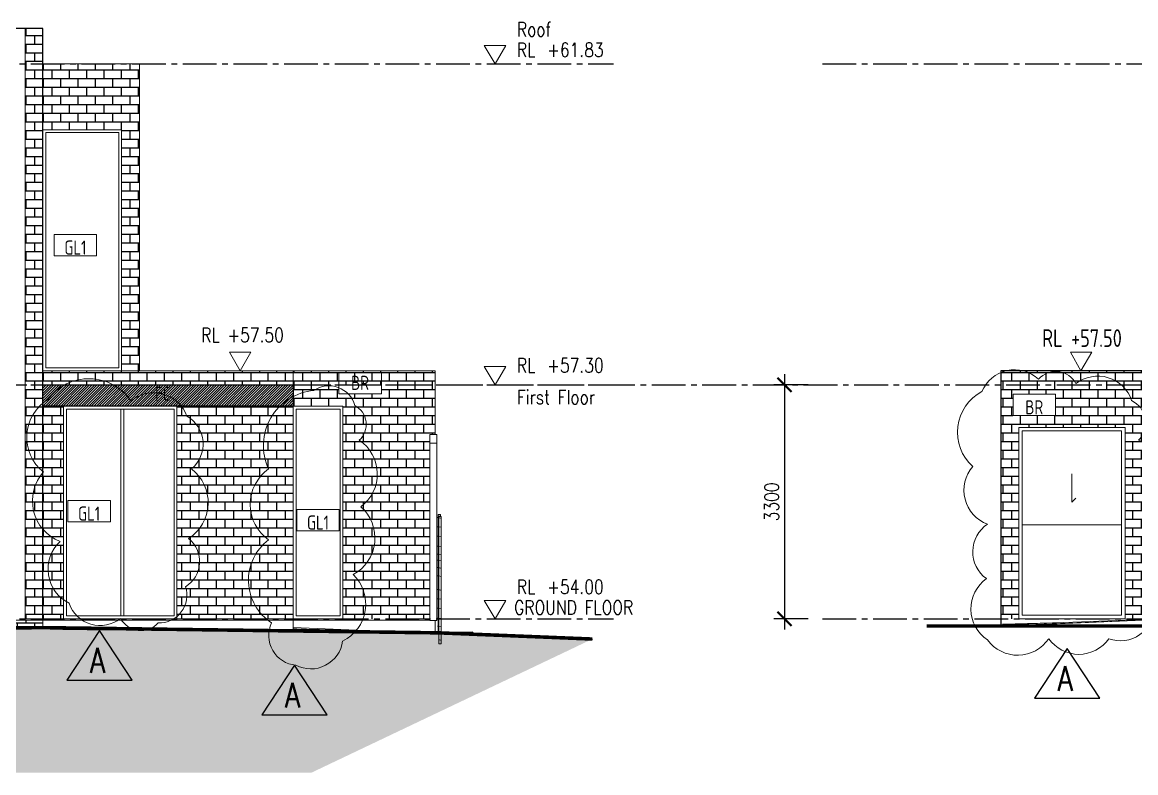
# Model space of a CAD drawing. Header units: millimetres. Extents: x -39027 to 364494, y -35256 to 94895.
# Drawn here: x 312059 to 327763, y 62016 to 72606 of the extents above; entities that cross this region are included whole.
import ezdxf

# ---------------------------------------------------------------- set-up
doc = ezdxf.new("R2010")
doc.units = ezdxf.units.MM
doc.header["$LTSCALE"] = 25
doc.header["$PDMODE"] = 3
doc.linetypes.add('CENTER2', pattern=[28.575, 19.05, -3.175, 3.175, -3.175])
for name, color, linetype, lineweight in [('A-ANNO-IDEN', 131, 'Continuous', 5), ('A-DETL-GENF', 92, 'Continuous', 5), ('A-FLOR', 1, 'Continuous', 5), ('A-FLOR-LEVL', 51, 'Continuous', 5), ('A-GLAZ', 3, 'Continuous', 5), ('A-GLAZ-CWMG', 3, 'Continuous', 5), ('A-WALL', 2, 'Continuous', 5), ('C-TOPO', 251, 'Continuous', 9), ('G-ANNO-DIMS', 3, 'Continuous', 5), ('REVISION CLOUD', 132, 'Continuous', 5)]:
    doc.layers.add(name, color=color, linetype=linetype, lineweight=lineweight)
for name, color, linetype in [('dla-txt-d-25', 3, 'Continuous'), ('dla-txt-n-35', 2, 'Continuous'), ('Grid-18', 6, 'CENTER2'), ('Hatch-18', 123, 'Continuous'), ('Land-18', 251, 'Continuous'), ('Land-5', 1, 'Continuous'), ('SHADING', 165, 'Continuous'), ('Symbol-5', 1, 'Continuous'), ('Wall-25', 130, 'Continuous'), ('Wall-5', 1, 'Continuous')]:
    doc.layers.add(name, color=color, linetype=linetype)
doc.styles.add('DLA-NOTES', font='romans.shx', dxfattribs={"width": 0.8})
doc.styles.add('ISOCPEUR_1', font='isocpeur.ttf', dxfattribs={"width": 0.75, "height": 700})
doc.styles.add('ISOCPEUR_2', font='isocpeur.ttf', dxfattribs={"width": 0.75, "height": 1000})
doc.dimstyles.new('DLA100', dxfattribs={"dimscale": 100, "dimtxt": 2, "dimasz": 2, "dimexe": 1.5, "dimexo": 2, "dimgap": 0.8, "dimtad": 1, "dimdec": 0, "dimdsep": 46, "dimtxsty": 'DLA-NOTES', "dimblk1": 'ARCHTICK', "dimblk2": 'ARCHTICK', "dimsah": 1, "dimcen": 2, "dimdle": 1.5, "dimclrd": 256, "dimclre": 256, "dimclrt": 7, "dimaunit": 1, "dimadec": 0, "dimazin": 0, "dimtfac": 1, "dimtdec": 0, "dimtmove": 2, "dimatfit": 3, "dimldrblk": 'ARCHTICK', "dimfxl": 1, "dimtolj": 1, "dimtzin": 0, "dimarcsym": 0})

# ---------------------------------------------------------------- blocks, each defined once
blk = doc.blocks.new('Rectangular Mullion - 35mm Timber Batten_Black_-902602-NORTH ELEVATION')
at = {"layer": 'A-GLAZ-CWMG', "lineweight": 5}
h = blk.add_hatch(dxfattribs=at)
h.set_pattern_fill('FP_1', color=256, style=0, pattern_type=2)
h.set_pattern_definition([(355.236, (-0.03, 172.72), (-11175.42304, 1016.02213), [122.336, -12111.299]), (11.31, (121.88, 162.56), (4063.8001, 1015.964), [155.411, -5024.937]), (45.001, (274.3, 193.04), (0.008, 1016), [114.944, -1321.859]), (46.849, (355.55, 274.32), (14223.29051, 15239.98014), [222.821, -22059.263]), (12.995, (507.94, 436.88), (-9143.53945, -2031.95844), [135.545, -13418.924]), (0, (640, 467.4), (1015.948, 1016), [253.987, -761.961]), (350.537, (894, 467.36), (-5079.736, 1016.0177), [123.595, -6056.182]), (354.289, (-0.03, 447.04), (-9143.52724, 1016.0186), [102.102, -10108.052]), (0, (101.6, 436.9), (1015.948, 1016), [152.392, -863.556]), (28.302, (253.955, 436.88), (11175.42349, 6096.00331), [150.004, -14850.458]), (52.126, (386.03, 508), (-4063.83058, -5079.96912), [231.679, -11352.278]), (39.291, (528.26, 690.88), (6095.67344, 5080.01592), [144.397, -14295.232]), (6.341, (640.02, 782.32), (8127.57272, 1016.06934), [183.996, -9015.807]), (348.111, (822.886, 802.64), (-14223.28101, 3047.9377), [197.262, -19528.918]), (353.29, (-0.03, 762), (9143.533546, -1015.970856), [173.902, -17216.334]), (3.367, (172.68, 741.68), (16255.15707, 1016.10442), [173.01, -17127.961]), (33.691, (345.4, 751.84), (-2031.903, -1015.985), [183.156, -3479.954]), (47.491, (497.78, 853.44), (10159.48165, 11175.996994), [165.389, -16373.504]), (14.932, (609.54, 975.36), (11175.43335, 3047.97052), [157.718, -15614.086]), (0, (761.9, 1016), (1015.948, 1016), [121.914, -894.034]), (347.005, (883.84, 1016), (9143.53945, -2031.95844), [135.545, -13418.924]), (0, (314.9, 0), (1015.948, 1016), [3.353, -1012.595]), (223.154, (457.145, 152.4), (15239.181405, 14224.03784), [222.82, -22059.189]), (206.566, (294.6, 1016), (-1015.952, -1015.9967), [90.87, -2180.881]), (188.131, (213.32, 975.36), (-6095.678, -1016.05167), [143.676, -7040.165]), (156.8, (71.08, 955.04), (-5079.72635, 2032.03056), [77.373, -7659.916]), (26.566, (457.14, 152.4), (1015.952, 1015.9967), [113.587, -2158.164]), (6.71, (558.74, 203.2), (-9143.533546, -1015.970856), [173.902, -17216.334]), (349.875, (731.45, 223.52), (17271.121093, -3047.945815), [288.965, -28607.606]), (349.695, (-0.03, 60.96), (6095.69273, -1015.96076), [113.586, -11245.073]), (15.525, (111.723, 40.64), (-11175.41919, -3048.02544), [189.795, -18789.744]), (42.88, (294.593, 91.44), (-13207.40032, -12191.91508), [194.101, -19216.015]), (34.697, (436.826, 223.52), (10159.41915, 7112.08337), [160.638, -15903.173]), (9.463, (568.9, 314.96), (5079.736, 1016.0177), [185.393, -5994.385]), (353.418, (751.77, 345.44), (-17271.121567, 2031.915185), [265.899, -26324.016]), (351.869, (-0.03, 314.96), (-6095.678, 1016.05167), [143.676, -7040.165]), (11.31, (142.2, 294.64), (4063.8001, 1015.964), [155.411, -5024.937]), (42.512, (294.59, 325.12), (-11175.41048, -10160.016805), [165.388, -16373.431]), (45.001, (416.5, 436.9), (0.008, 1016), [186.785, -1250.02]), (17.355, (548.58, 568.96), (-13207.3111, -4064.03167), [170.305, -16860.161]), (356.633, (711.13, 619.76), (-16255.15707, 1016.10442), [173.01, -17127.961]), (342.896, (883.84, 609.6), (10159.45388, -3048.07899), [138.185, -13680.261]), (351.253, (-0.03, 568.96), (7111.62674, -1016.04889), [133.627, -13229.095]), (14.932, (132.04, 548.64), (11175.43335, 3047.97052), [157.718, -15614.086]), (32.007, (284.43, 589.28), (-5079.72296, -3048.02605), [191.692, -9392.879]), (49.901, (446.985, 690.88), (-11175.319928, -13208.089176), [252.364, -24984.014]), (15.946, (609.54, 883.92), (-4063.794, -1015.9874), [147.925, -7248.315]), (353.991, (751.77, 924.56), (10159.48273, -1015.94536), [194.097, -19215.568]), (336.8, (944.8, 904.24), (5079.72635, -2032.03056), [77.373, -7659.916]), (350.537, (-0.03, 873.76), (-5079.736, 1016.0177), [123.595, -6056.182]), (10.009, (121.88, 853.44), (11175.407614, 2032.10053), [175.38, -17362.625]), (37.407, (294.593, 883.92), (13207.28129, 10160.05135), [217.426, -21525.217]), (29.056, (467.3, 0), (7111.62383, 4064.01855), [104.599, -10355.35]), (10.785, (558.74, 50.8), (-16255.154645, -3048.045778), [217.186, -21501.336]), (352.875, (772.09, 91.44), (-7111.64157, 1015.95284), [245.725, -7945.114])])
h.paths.add_polyline_path([(798, 53645), (798, 55445), (763, 55445), (763, 53645)], flags=0)
for p, q in [((763, 55445), (763, 55445)), ((763, 55445), (798, 55445)), ((763, 55445), (763, 53645)), ((763, 55445), (763, 53801)), ((798, 55445), (798, 53645)), ((798, 53645), (763, 53645))]:
    blk.add_line(p, q, dxfattribs=at)
blk = doc.blocks.new('Rectangular Mullion - 35mm Timber Batten_Black_-V1-NORTH ELEVATION')
at = {"layer": 'A-GLAZ-CWMG', "lineweight": 5}
h = blk.add_hatch(dxfattribs=at)
h.set_pattern_fill('FP_3', color=256, style=0, pattern_type=2)
h.set_pattern_definition([(355.236, (-8.145, 172.72), (-11175.42304, 1016.02213), [122.336, -12111.299]), (11.31, (113.77, 162.56), (4063.8001, 1015.964), [155.411, -5024.937]), (45.001, (266.16, 193.04), (0.008, 1016), [114.944, -1321.859]), (46.849, (347.437, 274.32), (14223.29051, 15239.98014), [222.821, -22059.263]), (12.995, (499.83, 436.88), (-9143.53945, -2031.95844), [135.545, -13418.924]), (0, (631.9, 467.4), (1015.948, 1016), [253.987, -761.961]), (350.537, (885.89, 467.36), (-5079.736, 1016.0177), [123.595, -6056.182]), (354.289, (-8.14, 447.04), (-9143.52724, 1016.0186), [102.102, -10108.052]), (0, (93.5, 436.9), (1015.948, 1016), [152.392, -863.556]), (28.302, (245.84, 436.88), (11175.42349, 6096.00331), [150.004, -14850.458]), (52.126, (377.915, 508), (-4063.83058, -5079.96912), [231.679, -11352.278]), (39.291, (520.15, 690.88), (6095.67344, 5080.01592), [144.397, -14295.232]), (6.341, (631.9, 782.32), (8127.57272, 1016.06934), [183.996, -9015.807]), (348.111, (814.773, 802.64), (-14223.28101, 3047.9377), [197.262, -19528.918]), (353.29, (-8.145, 762), (9143.533546, -1015.970856), [173.902, -17216.334]), (3.367, (164.566, 741.68), (16255.15707, 1016.10442), [173.01, -17127.961]), (33.691, (337.28, 751.84), (-2031.903, -1015.985), [183.156, -3479.954]), (47.491, (489.67, 853.44), (10159.48165, 11175.996994), [165.389, -16373.504]), (14.932, (601.424, 975.36), (11175.43335, 3047.97052), [157.718, -15614.086]), (0, (753.8, 1016), (1015.948, 1016), [121.914, -894.034]), (347.005, (875.73, 1016), (9143.53945, -2031.95844), [135.545, -13418.924]), (0, (306.8, 0), (1015.948, 1016), [3.353, -1012.595]), (223.154, (449.03, 152.4), (15239.181405, 14224.03784), [222.82, -22059.189]), (206.566, (286.5, 1016), (-1015.952, -1015.9967), [90.87, -2180.881]), (188.131, (205.2, 975.36), (-6095.678, -1016.05167), [143.676, -7040.165]), (156.8, (62.97, 955.04), (-5079.72635, 2032.03056), [77.373, -7659.916]), (26.566, (449.03, 152.4), (1015.952, 1015.9967), [113.587, -2158.164]), (6.71, (550.626, 203.2), (-9143.533546, -1015.970856), [173.902, -17216.334]), (349.875, (723.337, 223.52), (17271.121093, -3047.945815), [288.965, -28607.606]), (349.695, (-8.145, 60.96), (6095.69273, -1015.96076), [113.586, -11245.073]), (15.525, (103.61, 40.64), (-11175.41919, -3048.02544), [189.795, -18789.744]), (42.88, (286.48, 91.44), (-13207.40032, -12191.91508), [194.101, -19216.015]), (34.697, (428.71, 223.52), (10159.41915, 7112.08337), [160.638, -15903.173]), (9.463, (560.79, 314.96), (5079.736, 1016.0177), [185.393, -5994.385]), (353.418, (743.656, 345.44), (-17271.121567, 2031.915185), [265.899, -26324.016]), (351.869, (-8.14, 314.96), (-6095.678, 1016.05167), [143.676, -7040.165]), (11.31, (134.09, 294.64), (4063.8001, 1015.964), [155.411, -5024.937]), (42.512, (286.48, 325.12), (-11175.41048, -10160.016805), [165.388, -16373.431]), (45.001, (408.4, 436.9), (0.008, 1016), [186.785, -1250.02]), (17.355, (540.47, 568.96), (-13207.3111, -4064.03167), [170.305, -16860.161]), (356.633, (703.02, 619.76), (-16255.15707, 1016.10442), [173.01, -17127.961]), (342.896, (875.73, 609.6), (10159.45388, -3048.07899), [138.185, -13680.261]), (351.253, (-8.145, 568.96), (7111.62674, -1016.04889), [133.627, -13229.095]), (14.932, (123.93, 548.64), (11175.43335, 3047.97052), [157.718, -15614.086]), (32.007, (276.32, 589.28), (-5079.72296, -3048.02605), [191.692, -9392.879]), (49.901, (438.87, 690.88), (-11175.319928, -13208.089176), [252.364, -24984.014]), (15.946, (601.42, 883.92), (-4063.794, -1015.9874), [147.925, -7248.315]), (353.991, (743.656, 924.56), (10159.48273, -1015.94536), [194.097, -19215.568]), (336.8, (936.69, 904.24), (5079.72635, -2032.03056), [77.373, -7659.916]), (350.537, (-8.14, 873.76), (-5079.736, 1016.0177), [123.595, -6056.182]), (10.009, (113.77, 853.44), (11175.407614, 2032.10053), [175.38, -17362.625]), (37.407, (286.48, 883.92), (13207.28129, 10160.05135), [217.426, -21525.217]), (29.056, (459.19, 0), (7111.62383, 4064.01855), [104.599, -10355.35]), (10.785, (550.626, 50.8), (-16255.154645, -3048.045778), [217.186, -21501.336]), (352.875, (763.98, 91.44), (-7111.64157, 1015.95284), [245.725, -7945.114])])
h.paths.add_polyline_path([(763, 53803), (763, 55445), (790, 55445), (790, 55469), (755, 55469), (755, 53803)], flags=0)
for p, q in [((755, 55469), (755, 55469)), ((755, 55469), (790, 55469)), ((755, 55469), (755, 53803)), ((755, 55469), (755, 53803)), ((790, 55469), (790, 55445))]:
    blk.add_line(p, q, dxfattribs=at)
blk = doc.blocks.new('Rectangular Mullion - 35mm Timber Batten_Black_-V2-NORTH ELEVATION')
at = {"layer": 'A-GLAZ-CWMG', "lineweight": 5}
h = blk.add_hatch(dxfattribs=at)
h.set_pattern_fill('FP_4', color=256, style=0, pattern_type=2)
h.set_pattern_definition([(355.236, (-9.16, 172.72), (-11175.42304, 1016.02213), [122.336, -12111.299]), (11.31, (112.75, 162.56), (4063.8001, 1015.964), [155.411, -5024.937]), (45.001, (265.15, 193.04), (0.008, 1016), [114.944, -1321.859]), (46.849, (346.423, 274.32), (14223.29051, 15239.98014), [222.821, -22059.263]), (12.995, (498.815, 436.88), (-9143.53945, -2031.95844), [135.545, -13418.924]), (0, (630.9, 467.4), (1015.948, 1016), [253.987, -761.961]), (350.537, (884.88, 467.36), (-5079.736, 1016.0177), [123.595, -6056.182]), (354.289, (-9.16, 447.04), (-9143.52724, 1016.0186), [102.102, -10108.052]), (0, (92.4, 436.9), (1015.948, 1016), [152.392, -863.556]), (28.302, (244.83, 436.88), (11175.42349, 6096.00331), [150.004, -14850.458]), (52.126, (376.9, 508), (-4063.83058, -5079.96912), [231.679, -11352.278]), (39.291, (519.134, 690.88), (6095.67344, 5080.01592), [144.397, -14295.232]), (6.341, (630.89, 782.32), (8127.57272, 1016.06934), [183.996, -9015.807]), (348.111, (813.76, 802.64), (-14223.28101, 3047.9377), [197.262, -19528.918]), (353.29, (-9.16, 762), (9143.533546, -1015.970856), [173.902, -17216.334]), (3.367, (163.55, 741.68), (16255.15707, 1016.10442), [173.01, -17127.961]), (33.691, (336.26, 751.84), (-2031.903, -1015.985), [183.156, -3479.954]), (47.491, (488.655, 853.44), (10159.48165, 11175.996994), [165.389, -16373.504]), (14.932, (600.41, 975.36), (11175.43335, 3047.97052), [157.718, -15614.086]), (0, (752.8, 1016), (1015.948, 1016), [121.914, -894.034]), (347.005, (874.715, 1016), (9143.53945, -2031.95844), [135.545, -13418.924]), (0, (305.8, 0), (1015.948, 1016), [3.353, -1012.595]), (223.154, (448.017, 152.4), (15239.181405, 14224.03784), [222.82, -22059.189]), (206.566, (285.47, 1016), (-1015.952, -1015.9967), [90.87, -2180.881]), (188.131, (204.19, 975.36), (-6095.678, -1016.05167), [143.676, -7040.165]), (156.8, (61.96, 955.04), (-5079.72635, 2032.03056), [77.373, -7659.916]), (26.566, (448, 152.4), (1015.952, 1015.9967), [113.587, -2158.164]), (6.71, (549.61, 203.2), (-9143.533546, -1015.970856), [173.902, -17216.334]), (349.875, (722.323, 223.52), (17271.121093, -3047.945815), [288.965, -28607.606]), (349.695, (-9.16, 60.96), (6095.69273, -1015.96076), [113.586, -11245.073]), (15.525, (102.595, 40.64), (-11175.41919, -3048.02544), [189.795, -18789.744]), (42.88, (285.466, 91.44), (-13207.40032, -12191.91508), [194.101, -19216.015]), (34.697, (427.7, 223.52), (10159.41915, 7112.08337), [160.638, -15903.173]), (9.463, (559.77, 314.96), (5079.736, 1016.0177), [185.393, -5994.385]), (353.418, (742.642, 345.44), (-17271.121567, 2031.915185), [265.899, -26324.016]), (351.869, (-9.16, 314.96), (-6095.678, 1016.05167), [143.676, -7040.165]), (11.31, (133.07, 294.64), (4063.8001, 1015.964), [155.411, -5024.937]), (42.512, (285.466, 325.12), (-11175.41048, -10160.016805), [165.388, -16373.431]), (45.001, (407.4, 436.9), (0.008, 1016), [186.785, -1250.02]), (17.355, (539.45, 568.96), (-13207.3111, -4064.03167), [170.305, -16860.161]), (356.633, (702.004, 619.76), (-16255.15707, 1016.10442), [173.01, -17127.961]), (342.896, (874.715, 609.6), (10159.45388, -3048.07899), [138.185, -13680.261]), (351.253, (-9.16, 568.96), (7111.62674, -1016.04889), [133.627, -13229.095]), (14.932, (122.914, 548.64), (11175.43335, 3047.97052), [157.718, -15614.086]), (32.007, (275.31, 589.28), (-5079.72296, -3048.02605), [191.692, -9392.879]), (49.901, (437.86, 690.88), (-11175.319928, -13208.089176), [252.364, -24984.014]), (15.946, (600.41, 883.92), (-4063.794, -1015.9874), [147.925, -7248.315]), (353.991, (742.64, 924.56), (10159.48273, -1015.94536), [194.097, -19215.568]), (336.8, (935.67, 904.24), (5079.72635, -2032.03056), [77.373, -7659.916]), (350.537, (-9.16, 873.76), (-5079.736, 1016.0177), [123.595, -6056.182]), (10.009, (112.755, 853.44), (11175.407614, 2032.10053), [175.38, -17362.625]), (37.407, (285.466, 883.92), (13207.28129, 10160.05135), [217.426, -21525.217]), (29.056, (458.18, 0), (7111.62383, 4064.01855), [104.599, -10355.35]), (10.785, (549.61, 50.8), (-16255.154645, -3048.045778), [217.186, -21501.336]), (352.875, (762.96, 91.44), (-7111.64157, 1015.95284), [245.725, -7945.114])])
h.paths.add_polyline_path([(755, 53803), (755, 55469), (789, 55469), (789, 55472), (754, 55472), (754, 53803)], flags=0)
for p, q in [((754, 55472), (754, 55472)), ((754, 55472), (789, 55472)), ((754, 55472), (754, 53803)), ((754, 55472), (754, 53803)), ((789, 55472), (789, 55469))]:
    blk.add_line(p, q, dxfattribs=at)
blk = doc.blocks.new('Level - BG_RL_LEVEL HEAD-184847-NORTH ELEVATION')
at = {"layer": 'A-FLOR-LEVL'}
for p, q in [((1406, 54258), (1560, 54000)), ((1709, 54258), (1406, 54258)), ((1560, 54000), (1709, 54258))]:
    blk.add_line(p, q, dxfattribs=at)
blk = doc.blocks.new('TAG_Material sml - BG_Material Tag-175359-NORTH ELEVATION')
at = {"layer": 'A-ANNO-IDEN'}
for p, q in [((-10558, 58152), (-11158, 58152)), ((-11158, 58152), (-11158, 57852)), ((-10558, 57852), (-10558, 58152)), ((-11158, 57852), (-10558, 57852))]:
    blk.add_line(p, q, dxfattribs=at)
blk = doc.blocks.new('Spot Elevations - SYMBOL_Spot Level-192439-NORTH ELEVATION')
at = {"layer": 'G-ANNO-DIMS'}
for p, q in [((-7391, 62593), (-7242, 62330)), ((-7090, 62593), (-7391, 62593)), ((-7242, 62330), (-7090, 62593))]:
    blk.add_line(p, q, dxfattribs=at)
blk = doc.blocks.new('TAG_Material sml - BG_Material Tag-175359-SOUTH ELEVATION')
at = {"layer": 'A-ANNO-IDEN'}
for p, q in [((10403, 55886), (9803, 55886)), ((9803, 55886), (9803, 55586)), ((10403, 55586), (10403, 55886)), ((9803, 55586), (10403, 55586))]:
    blk.add_line(p, q, dxfattribs=at)
blk = doc.blocks.new('Spot Elevations - SYMBOL_Spot Level-192439-SOUTH ELEVATION')
at = {"layer": 'G-ANNO-DIMS'}
for p, q in [((2202, 57363), (2351, 57100)), ((2503, 57363), (2202, 57363)), ((2351, 57100), (2503, 57363))]:
    blk.add_line(p, q, dxfattribs=at)
blk = doc.blocks.new('_ARCHTICK')
at = {"color": 0, "linetype": 'ByBlock', "const_width": 0.15}
blk.add_lwpolyline([(-0.5, -0.5), (0.5, 0.5)], dxfattribs=at)
blk = doc.blocks.new('*D1256')
at = {"layer": 'Defpoints', "color": 0, "transparency": 16777216}
for p in [(323345, 67488), (322809, 64188), (323345, 64188)]:
    blk.add_point(p, dxfattribs=at)
at = {"layer": 'dla-txt-d-25', "lineweight": -2, "transparency": 16777216}
for p, q in [((322809, 67638), (322809, 64038)), ((323145, 67488), (322659, 67488)), ((323145, 64188), (322659, 64188))]:
    blk.add_line(p, q, dxfattribs=at)
at = {"layer": 'dla-txt-d-25', "lineweight": -2, "transparency": 16777216, "xscale": 200, "yscale": 200, "zscale": 200}
for p, rotation in [((322809, 67488), 90), ((322809, 64188), 270)]:
    blk.add_blockref('_ARCHTICK', p, dxfattribs=dict(at, rotation=rotation))
at = {"layer": 'dla-txt-d-25', "color": 7, "transparency": 16777216, "insert": (322629, 65838), "char_height": 200, "attachment_point": 5, "rotation": 90, "style": 'DLA-NOTES'}
blk.add_mtext('\\A1;3300', dxfattribs=at)
blk = doc.blocks.new('Revision-Num')
at = {"layer": 'Symbol-5'}
blk.add_lwpolyline([(461, -698), (0, 0), (-461, -698)], close=True, dxfattribs=at)
at = {"layer": 'dla-txt-n-35', "style": 'DLA-NOTES', "width": 0.8}
blk.add_text('A', height=350, dxfattribs=at).set_placement((-136, -596))

msp = doc.modelspace()

# ---------------------------------------------------------------- hatches: boundary and pattern name
at = {"layer": 'Hatch-18'}
h = msp.add_hatch(dxfattribs=at)
h.set_pattern_fill('ANSI31', color=256, scale=8)
h.paths.add_polyline_path([(308880.6, 67488.4), (300933.4, 67488.4), (300933.4, 67188.4), (308880.6, 67188.4)])
h.paths.add_polyline_path([(315880.6, 67488.4), (312350.6, 67488.4), (312350.6, 67188.4), (315880.6, 67188.4)])
at = {"layer": 'Land-18'}
h = msp.add_hatch(dxfattribs=at)
h.set_pattern_fill('EARTH', color=256, scale=50)
edge = h.paths.add_edge_path()
edge.add_line((320099.5, 63902.3), (316135.3, 62015.6))
edge.add_line((316135.3, 62015.6), (300041.8, 62015.6))
edge.add_line((300041.8, 62015.6), (297757.2, 63898.3))
edge.add_line((297757.2, 63898.3), (298907.4, 63966.6))
edge.add_line((298907.4, 63966.6), (300954.4, 63915.1))
edge.add_line((300954.4, 63915.1), (301530, 63915.1))
edge.add_line((301530, 63915.1), (301388.6, 63915.1))
edge.add_line((301388.6, 63915.1), (301388.6, 62650))
edge.add_line((301388.6, 62650), (305214.2, 62650))
edge.add_line((305214.2, 62650), (305214.2, 63937))
edge.add_line((305214.2, 63937), (305818.5, 64008.4))
edge.add_line((305818.5, 64008.4), (312350.6, 64063.3))
edge.add_line((312350.6, 64063.3), (317932.1, 63989.8))
edge.add_line((317932.1, 63989.8), (320099.5, 63902.3))
at = {"layer": 'SHADING'}
h = msp.add_hatch(dxfattribs=at)
h.set_pattern_fill('AR-B816', color=256, scale=0.6)
h.paths.add_polyline_path([(310500.6, 72518.4), (308880.6, 72518.4), (308880.6, 72018.4), (310500.6, 72018.4)])
h.paths.add_polyline_path([(310500.6, 72018.4), (308880.6, 72018.4), (308880.6, 67488.4), (310500.6, 67488.4)])
h.paths.add_polyline_path([(310275.9, 68303.2), (310275.9, 68003.2), (309675.9, 68003.2), (309675.9, 68303.2)], flags=16)
h.paths.add_polyline_path([(312350.6, 72518.4), (312100.6, 72518.4), (312100.6, 72018.4), (312350.6, 72018.4)])
h.paths.add_polyline_path([(312350.6, 72018.4), (312100.6, 72018.4), (312100.6, 67488.4), (312350.6, 67488.4)])
h.paths.add_polyline_path([(312350.6, 67488.4), (312100.6, 67488.4), (312100.6, 64188.4), (312350.6, 64188.4)])
h.paths.add_polyline_path([(310500.6, 67488.4), (308880.6, 67488.4), (308880.6, 64188.4), (310500.6, 64188.4)])
h.paths.add_polyline_path([(312350.6, 64168.4), (309130.6, 64168.4), (309130.6, 64036.2), (312350.6, 64063.3)])
h.paths.add_polyline_path([(309612.6, 67547.4), (309612.6, 68996), (309312.6, 68996), (309312.6, 67547.4)], flags=24)
h.paths.add_polyline_path([(309763.5, 67938.4), (310103.5, 67938.4), (310103.5, 68418.4), (309763.5, 68418.4)], flags=24)
h = msp.add_hatch(dxfattribs=at)
h.set_pattern_fill('AR-B816', color=256, scale=0.6)
h.paths.add_polyline_path([(308880.6, 72018.4), (303369.7, 72018.4), (303369.7, 68538.4), (303704.1, 68538.4), (303704.1, 71088.4), (308880.6, 71088.4)])
h.paths.add_polyline_path([(313710.6, 72018.4), (312350.6, 72018.4), (312350.6, 71088.4), (313460.6, 71088.4), (313460.6, 67688.4), (313710.6, 67688.4)])
h = msp.add_hatch(dxfattribs=at)
h.set_pattern_fill('AR-B816', color=256, scale=0.6)
h.paths.add_polyline_path([(315880.6, 67688.4), (312350.6, 67688.4), (312350.6, 67488.4), (315880.6, 67488.4)])
h.paths.add_polyline_path([(317880.6, 67688.4), (315880.6, 67688.4), (315880.6, 67488.4), (317880.6, 67488.4)])
h.paths.add_polyline_path([(317880.6, 67488.4), (317123.2, 67488.4), (317123.2, 67361.7), (316523.2, 67361.7), (316523.2, 67488.4), (315880.6, 67488.4), (315880.6, 67188.4), (316580.6, 67188.4), (316580.6, 64188.4), (317805.4, 64188.4), (317805.4, 66787.7), (317880.6, 66787.7)])
h.paths.add_polyline_path([(315880.6, 67188.4), (314240.6, 67188.4), (314240.6, 64188.4), (315880.6, 64188.4)])
h.paths.add_polyline_path([(312640.6, 67188.4), (312350.6, 67188.4), (312350.6, 64188.4), (312640.6, 64188.4)])
h.paths.add_polyline_path([(316653.5, 67288), (316993.5, 67288), (316993.5, 67768), (316653.5, 67768)], flags=9)
h = msp.add_hatch(dxfattribs=at)
h.set_pattern_fill('AR-B816', color=256, scale=0.6)
h.paths.add_polyline_path([(327862.9, 67288.4), (328926.1, 67288.4), (328812.2, 67488.4), (325862.9, 67488.4), (325862.9, 64188.4), (326112.9, 64188.4), (326112.9, 66888.4), (327612.9, 66888.4), (327612.9, 64188.4), (327862.9, 64188.4)])
h.paths.add_polyline_path([(326632, 67055.6), (326032, 67055.6), (326032, 67355.6), (326632, 67355.6)], flags=16)
h.paths.add_polyline_path([(330032.9, 67688.4), (325862.9, 67688.4), (325862.9, 67488.4), (328812.2, 67488.4), (328776.3, 67551.5), (329078, 67551.5), (329041.5, 67488.4), (330032.9, 67488.4)])
h.paths.add_polyline_path([(326109.8, 66942.7), (326554.8, 66942.7), (326554.8, 67422.7), (326109.8, 67422.7)], flags=24)

# ---------------------------------------------------------------- linework, layer by layer
at = {"layer": 'A-DETL-GENF'}
for p, q in [((326861, 66236), (326861, 65836)), ((326861, 65836), (326917.5, 65892.5))]:
    msp.add_line(p, q, dxfattribs=at)
at = {"layer": 'A-FLOR'}
for p, q in [((308880.6, 64168.4), (317805.4, 64168.4)), ((312350.6, 64168.4), (312350.6, 64063.3)), ((315880.6, 64037), (315880.6, 64168.4)), ((317880.6, 64163.4), (317880.6, 63996.2))]:
    msp.add_line(p, q, dxfattribs=at)
at = {"layer": 'A-GLAZ', "lineweight": 5}
for p, q in [((312390.6, 67728.4), (312390.6, 71048.4)), ((312390.6, 71048.4), (313420.6, 71048.4)), ((313420.6, 67728.4), (313420.6, 71048.4)), ((312390.6, 67728.4), (313420.6, 67728.4)), ((312680.6, 67148.4), (312680.6, 64228.4)), ((312680.6, 67148.4), (314200.6, 67148.4)), ((313450.6, 64228.4), (313450.6, 67148.4)), ((313490.6, 67148.4), (313450.6, 67148.4)), ((313490.6, 64228.4), (313490.6, 67148.4)), ((314200.6, 64228.4), (314200.6, 67148.4)), ((314240.6, 64188.4), (314240.6, 67188.4)), ((315880.6, 67188.4), (315880.6, 64188.4)), ((315920.6, 67148.4), (316540.6, 67148.4)), ((316277.3, 67148.4), (316237.3, 67148.4)), ((316540.6, 67148.4), (316540.6, 64228.4)), ((316580.6, 67188.4), (316580.6, 64188.4)), ((326112.9, 64188.4), (326112.9, 66888.4)), ((326112.9, 66888.4), (327612.9, 66888.4)), ((326162.9, 64238.4), (326162.9, 66838.4)), ((326162.9, 66838.4), (327562.9, 66838.4)), ((327562.9, 66838.4), (327562.9, 64238.4)), ((327612.9, 66888.4), (327612.9, 64188.4)), ((327562.9, 64238.4), (326162.9, 64238.4)), ((312640.6, 64188.4), (315340.6, 64188.4)), ((312680.6, 64228.4), (314200.6, 64228.4)), ((313490.6, 64228.4), (313450.6, 64228.4)), ((315880.6, 64188.4), (316580.6, 64188.4)), ((315920.6, 64228.4), (316540.6, 64228.4)), ((316277.3, 64228.4), (316237.3, 64228.4)), ((327612.9, 64188.4), (326112.9, 64188.4))]:
    msp.add_line(p, q, dxfattribs=at)
at = {"layer": 'A-GLAZ'}
for p, q in [((315880.6, 67148.4), (315880.6, 64228.4)), ((315920.6, 67148.4), (315920.6, 64228.4)), ((326162.9, 65513.4), (327562.9, 65513.4)), ((312100.6, 64188.4), (312100.6, 64168.4))]:
    msp.add_line(p, q, dxfattribs=at)
at = {"layer": 'A-WALL'}
for p, q in [((312100.6, 72518.4), (312100.6, 64188.4)), ((313710.6, 72018.4), (312350.6, 72018.4)), ((313710.6, 72018.4), (313710.6, 67688.4)), ((312350.6, 71088.4), (313460.6, 71088.4)), ((313460.6, 67688.4), (313460.6, 71088.4)), ((317880.6, 67688.4), (312350.6, 67688.4)), ((315880.6, 67488.4), (315880.6, 67688.4)), ((317880.6, 66787.7), (317880.6, 67688.4)), ((312640.6, 64188.4), (312640.6, 67188.4)), ((315880.6, 67188.4), (316580.6, 67188.4)), ((315880.6, 64188.4), (315880.6, 67188.4)), ((317805.4, 64163.4), (317805.4, 66787.7)), ((317905.4, 66787.7), (317805.4, 66787.7)), ((317905.4, 66787.7), (317905.4, 64163.4)), ((317905.4, 66668.4), (317805.4, 66668.4)), ((312100.6, 64188.4), (312640.6, 64188.4)), ((315340.6, 64188.4), (315880.6, 64188.4)), ((317630.6, 64188.4), (317805.4, 64188.4)), ((317905.4, 64163.4), (317805.4, 64163.4))]:
    msp.add_line(p, q, dxfattribs=at)
at = {"layer": 'C-TOPO'}
for p, q in [((327553.8, 64078.8), (324829.8, 64073.8)), ((325884.4, 64103.1), (327862.9, 64179.9)), ((325884.4, 64110), (326588.2, 64132.8)), ((325884.4, 64110), (326588.2, 64132.8)), ((325890.1, 64086.6), (327862.9, 64168)), ((327862.9, 64167.8), (325890.1, 64082.7)), ((327862.9, 64167.8), (325890.1, 64082.7)), ((325890.1, 64086.6), (326758, 64122.3)), ((326588.2, 64132.8), (326644.3, 64132.6)), ((326588.2, 64132.8), (326644.3, 64132.6)), ((327510.7, 64078.7), (327553.8, 64078.8)), ((308880.6, 64002.5), (312350.6, 64063.3)), ((308880.6, 64002.5), (312350.6, 64063.3)), ((311899.7, 64047.1), (312378.8, 64044.3)), ((312378.8, 64044.3), (312492, 64042.7)), ((312632.3, 64041.1), (312492, 64042.7)), ((312794.3, 64039.7), (312632.3, 64041.1)), ((312976, 64038.4), (312794.3, 64039.7)), ((312976, 64038.4), (313178.1, 64037)), ((313178.1, 64037), (314345, 64036.4)), ((314472.8, 64035.7), (314345, 64036.4)), ((314472.8, 64035.7), (314742.2, 64033.5)), ((314742.2, 64033.5), (314864.4, 64032.5)), ((314991.8, 64031.4), (314864.4, 64032.5)), ((314991.8, 64031.4), (315272.2, 64029.2)), ((315386, 64028.2), (315272.2, 64029.2)), ((315386, 64028.2), (315685.2, 64025.8)), ((315685.2, 64025.8), (316030.2, 64011.6)), ((317226.7, 64010.5), (315880.6, 64065.8)), ((317226.7, 64010.5), (315880.6, 64065.8)), ((317922.6, 63992.4), (315880.6, 64045.6)), ((315880.6, 64045.6), (315929.4, 64044.1)), ((316030.2, 64011.6), (316301.4, 64010.1)), ((316301.4, 64010.1), (316668.9, 64008.1)), ((317487.3, 63990.1), (316668.9, 64008.1)), ((317720.9, 63989.9), (317487.3, 63990.1)), ((317720.9, 63989.9), (317932.1, 63989.8)), ((317838.9, 63996.3), (317770.8, 63996.3)), ((317838.9, 63996.3), (317770.8, 63996.3)), ((317880.6, 63996.2), (317838.9, 63996.3)), ((317880.6, 63996.2), (317838.9, 63996.3)), ((317922.6, 63998.5), (317880.6, 63998.1)), ((317880.6, 63998.1), (317882.9, 63998.1)), ((318414.5, 64002.4), (317967.1, 63998.8)), ((317967.1, 63992), (317989, 63991.9)), ((317989, 63991.9), (317967.1, 63992)), ((317994.6, 63989.8), (317967.1, 63989.8)), ((318414.5, 63995.6), (317989, 63991.9)), ((318414.5, 63995.6), (317989, 63991.9)), ((318014.3, 63989.7), (317994.6, 63989.8)), ((318177.5, 63991.2), (318014.3, 63989.7)), ((319614.6, 63909), (318177.5, 63991.2)), ((319614.6, 63909), (320099.5, 63902.3))]:
    msp.add_line(p, q, dxfattribs=at)
at = {"layer": 'C-TOPO', "lineweight": 25}
for p, q in [((312632.3, 64041.1), (312794.3, 64039.7)), ((312794.3, 64039.7), (312976, 64038.4)), ((312976, 64038.4), (313178.1, 64037)), ((313178.1, 64037), (314345, 64036.4)), ((314345, 64036.4), (314472.8, 64035.7)), ((314472.8, 64035.7), (314742.2, 64033.5)), ((314742.2, 64033.5), (314864.4, 64032.5)), ((314864.4, 64032.5), (314991.8, 64031.4)), ((314991.8, 64031.4), (315212.1, 64029.6)), ((315561.2, 64026.8), (315685.2, 64025.8)), ((315685.2, 64025.8), (316030.2, 64011.6)), ((316030.2, 64011.6), (316301.4, 64010.1)), ((316301.4, 64010.1), (316668.9, 64008.1)), ((316668.9, 64008.1), (317487.3, 63990.1)), ((317487.3, 63990.1), (317515.1, 63990.1)), ((318177.5, 63991.2), (319614.6, 63909)), ((319614.6, 63909), (320099.5, 63902.3))]:
    msp.add_line(p, q, dxfattribs=at)
at = {"layer": 'Grid-18'}
for p, q in [((298607.3, 72018.4), (320398.5, 72018.4)), ((323345.1, 72018.4), (345136.3, 72018.4)), ((298607.3, 67488.4), (320398.5, 67488.4)), ((300933.4, 67488.4), (343393.7, 67488.4)), ((298607.3, 64188.4), (320398.5, 64188.4)), ((323345.1, 64188.4), (327862.9, 64188.4))]:
    msp.add_line(p, q, dxfattribs=at)
at = {"layer": 'Land-5', "const_width": 50}
for points in [[(297757.2, 63898.3), (298907.4, 63966.6), (300954.4, 63915.1), (301530, 63915.1), (301388.6, 63915.1), (301388.6, 62650), (305214.2, 62650), (305214.2, 63937), (305818.5, 64008.4), (312350.6, 64063.3)], [(312350.6, 64063.3), (317932.1, 63989.8), (320099.5, 63902.3)], [(344471.9, 64086.9), (340196.5, 64086.9), (340196.5, 63738.4), (335362.9, 63738.4), (335362.9, 64086.9), (324815.7, 64086.9)]]:
    msp.add_lwpolyline(points, dxfattribs=at)
at = {"layer": 'REVISION CLOUD'}
for points in [[(325592, 67394.5, 0.5205671), (325464, 66338.6, 0.5205671), (325672.1, 65522.7, 0.5205671), (325656.1, 64754.9, 0.5205671), (325672.1, 63891, 0.5205671), (326536.5, 63907, 0.5205671), (327385, 63907, 0.5205671), (328025.3, 64354.9, 0.5205671), (328025.3, 65122.8, 0.5205671), (328009.3, 65906.7, 0.5205671), (327801.2, 66706.6, 0.5205671), (327705.1, 67266.5, 0.5205671), (326920.7, 67506.5, 0.5205671), (326392.4, 67570.4, 0.5205671)], [(312421.2, 67282.1, 0.5205671), (312357.2, 66259.7, 0.5205671), (312591.7, 65279.8, 0.5205671), (312719.6, 64406.5, 0.5205671), (313444.3, 64193.5, 0.5205671), (313977.2, 64129.6, 0.5205671), (314360.8, 64640.8, 0.5205671), (314403.5, 65322.4, 0.5205671), (314446.1, 66302.3, 0.5205671), (314382.1, 67047.8, 0.5205671), (313593.5, 67260.8, 0.5205671)], [(315533.1, 66302.3, 0.5205671), (315533.1, 65301.1, 0.5205671), (315575.8, 64129.6, 0.5205671), (315916.8, 63533.1, 0.5205671), (316577.6, 63874, 0.5205671), (316726.8, 64811.2, 0.5205671), (316833.3, 65769.7, 0.5205671), (316812, 66707, 0.5205671), (316748.1, 67196.9, 0.5205671), (316172.6, 67409.9, 0.5205671)]]:
    msp.add_lwpolyline(points, format="xyb", close=True, dxfattribs=at)
at = {"layer": 'Wall-25'}
for p, q in [((325862.9, 67688.4), (325862.9, 64075.7)), ((330032.9, 67688.4), (325862.9, 67688.4))]:
    msp.add_line(p, q, dxfattribs=at)
at = {"layer": 'Wall-5'}
for p, q in [((312350.6, 72518.4), (308880.6, 72518.4)), ((312350.6, 72518.4), (312100.6, 72518.4)), ((312350.6, 64188.4), (312350.6, 72518.4)), ((312350.6, 67488.4), (315880.6, 67488.4)), ((315880.6, 67488.4), (315880.6, 67188.4)), ((315880.6, 67188.4), (312350.6, 67188.4))]:
    msp.add_line(p, q, dxfattribs=at)

# ---------------------------------------------------------------- block references
at = {"layer": 'A-ANNO-IDEN'}
for name, p in [('TAG_Material sml - BG_Material Tag-175359-NORTH ELEVATION', (323665.8, 11457.8)), ('TAG_Material sml - BG_Material Tag-175359-NORTH ELEVATION', (327681.6, 9510.2)), ('TAG_Material sml - BG_Material Tag-175359-SOUTH ELEVATION', (316229.3, 11469.8)), ('TAG_Material sml - BG_Material Tag-175359-NORTH ELEVATION', (323859.4, 7704.2)), ('TAG_Material sml - BG_Material Tag-175359-NORTH ELEVATION', (327087.5, 7577.2))]:
    msp.add_blockref(name, p, dxfattribs=at)
at = {"layer": 'A-FLOR-LEVL'}
for p in [(317168.8, 18018.4), (317168.8, 13488.4), (317168.8, 10188.4)]:
    msp.add_blockref('Level - BG_RL_LEVEL HEAD-184847-NORTH ELEVATION', p, dxfattribs=at)
at = {"layer": 'A-GLAZ-CWMG', "lineweight": 5}
for name in ['Rectangular Mullion - 35mm Timber Batten_Black_-V2-NORTH ELEVATION', 'Rectangular Mullion - 35mm Timber Batten_Black_-V1-NORTH ELEVATION', 'Rectangular Mullion - 35mm Timber Batten_Black_-902602-NORTH ELEVATION']:
    msp.add_blockref(name, (317168.8, 10188.4), dxfattribs=at)
at = {"layer": 'G-ANNO-DIMS'}
for name, p in [('Spot Elevations - SYMBOL_Spot Level-192439-NORTH ELEVATION', (322372.7, 5358.4)), ('Spot Elevations - SYMBOL_Spot Level-192439-SOUTH ELEVATION', (324640, 10588.4))]:
    msp.add_blockref(name, p, dxfattribs=at)
at = {"layer": 'REVISION CLOUD'}
for p in [(313149.2, 64022), (326796.5, 63766.8), (315898.8, 63532.1)]:
    msp.add_blockref('Revision-Num', p, dxfattribs=at)

# ---------------------------------------------------------------- texts
at = {"layer": 'A-ANNO-IDEN', "char_height": 200, "attachment_point": 2, "line_spacing_factor": 1.153846, "style": 'ISOCPEUR_1'}
for s, insert, width in [('GL1', (312807.8, 69526.4), 357.6), ('BR', (316823.5, 67618), 410.4), ('FC', (314040.1, 67464), 374.4), ('BR', (326332.3, 67272.7), 410.4), ('GL1', (313001.3, 65772.8), 357.6), ('GL1', (316229.4, 65645.8), 357.6)]:
    msp.add_mtext(s, dxfattribs=dict(at, insert=insert, width=width))
at = {"layer": 'dla-txt-d-25', "char_height": 200, "width": 3892.021, "attachment_point": 1, "line_spacing_factor": 1.153846, "style": 'DLA-NOTES'}
for s, insert in [('Roof', (319034.8, 72606.1)), ('RL', (319034.8, 72315.9)), ('+61.83', (319463.6, 72317)), ('RL +57.50', (314582.3, 68292.6)), ('RL', (319034.8, 67863.7)), ('+57.30', (319463.6, 67864.8)), ('First Floor', (319034.8, 67414.9)), ('RL', (319034.8, 64738.8)), ('+54.00', (319463.6, 64739.8))]:
    msp.add_mtext(s, dxfattribs=dict(at, insert=insert))
at = {"layer": 'dla-txt-d-25', "insert": (318996, 64446.5), "char_height": 200, "attachment_point": 1, "style": 'DLA-NOTES'}
msp.add_mtext_dynamic_manual_height_columns('GROUND FLOOR', width=3892.021, gutter_width=1000, heights=[0], dxfattribs=at)
at = {"layer": 'G-ANNO-DIMS', "insert": (326442.5, 68274.1), "char_height": 250, "width": 1317, "attachment_point": 1, "line_spacing_factor": 1.153846, "style": 'ISOCPEUR_2'}
msp.add_mtext('RL +57.50', dxfattribs=at)

# ---------------------------------------------------------------- dimensions: what is measured, and where the dimension line sits
at = {"layer": 'dla-txt-d-25'}
dim = msp.add_linear_dim(base=(322808.6, 64188.4), p1=(323345.1, 67488.4), p2=(323345.1, 64188.4), angle=90, dimstyle='DLA100', dxfattribs=at)
dim.commit()
dim.dimension.update_dxf_attribs({"geometry": '*D1256', "text_midpoint": (322628.6, 65838.4)})

doc.saveas('drawing.dxf')
